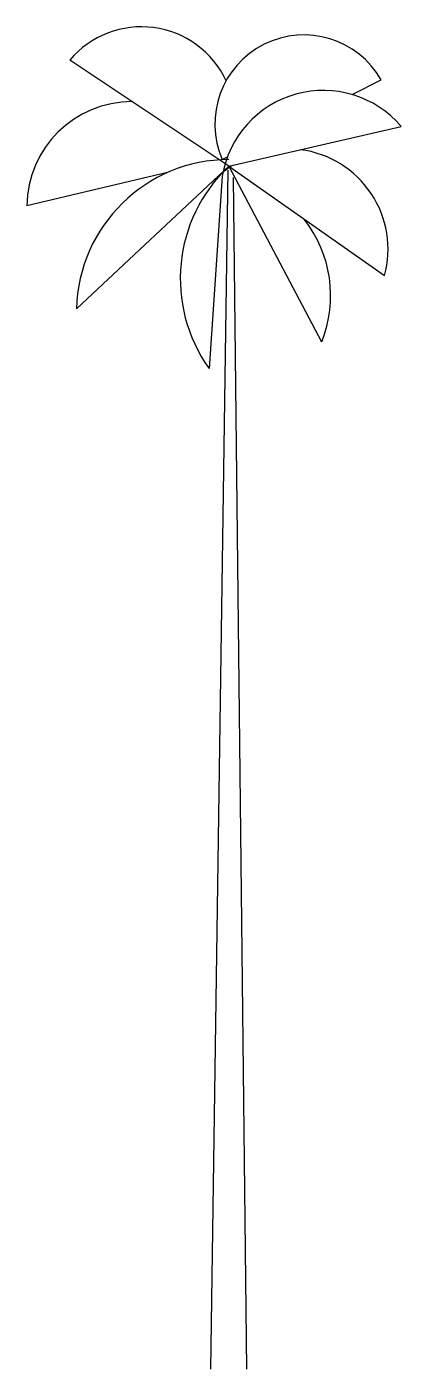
# Model space of a CAD drawing. Extents: x -2 to 2.1, y 0 to 14.9.
import ezdxf

# ---------------------------------------------------------------- set-up
doc = ezdxf.new("R2010")
doc.units = 0
doc.layers.get('0').update_dxf_attribs({"linetype": 'CONTINUOUS'})

msp = doc.modelspace()

# ---------------------------------------------------------------- linework, layer by layer
at = {"color": 0}
for p, q in [((0.2, 13.357), (-1.566, 14.535)), ((1.569, 14.152), (1.894, 14.314)), ((0.2, 13.357), (2.115, 13.799)), ((0.127, 13.43), (0.118, 13.428)), ((0.127, 13.43), (0.184, 13.459)), ((-0.481, 13.286), (-2.045, 12.915)), ((0.2, 13.357), (-1.493, 11.774)), ((0, 0), (0.191, 13.313)), ((0.2, 13.357), (1.231, 11.405)), ((0.2, 13.357), (1.931, 12.142)), ((0.127, 13.246), (-0.02, 11.111)), ((0.4, 0), (0.253, 13.23))]:
    msp.add_line(p, q, dxfattribs=at)
for centre, radius, start, end in [((-0.772, 13.864), 1.04, 25.141, 139.8074), ((1.034, 13.825), 0.989, 29.6009, 203.5395), ((1.249, 13.06), 1.138, 40.497, 170.5578), ((-0.877, 12.905), 1.168, 89.8772, 179.5324), ((0.204, 11.733), 1.697, 90.1154, 178.6382), ((0.853, 12.433), 1.116, 344.8665, 82.6791), ((1.374, 12.108), 1.714, 133.216, 215.5513), ((0.853, 12.433), 1.116, 123.3157, 135.926), ((-0.04, 11.918), 1.371, 338.0308, 38.565)]:
    msp.add_arc(centre, radius, start, end, dxfattribs=at)

doc.saveas('drawing.dxf')
